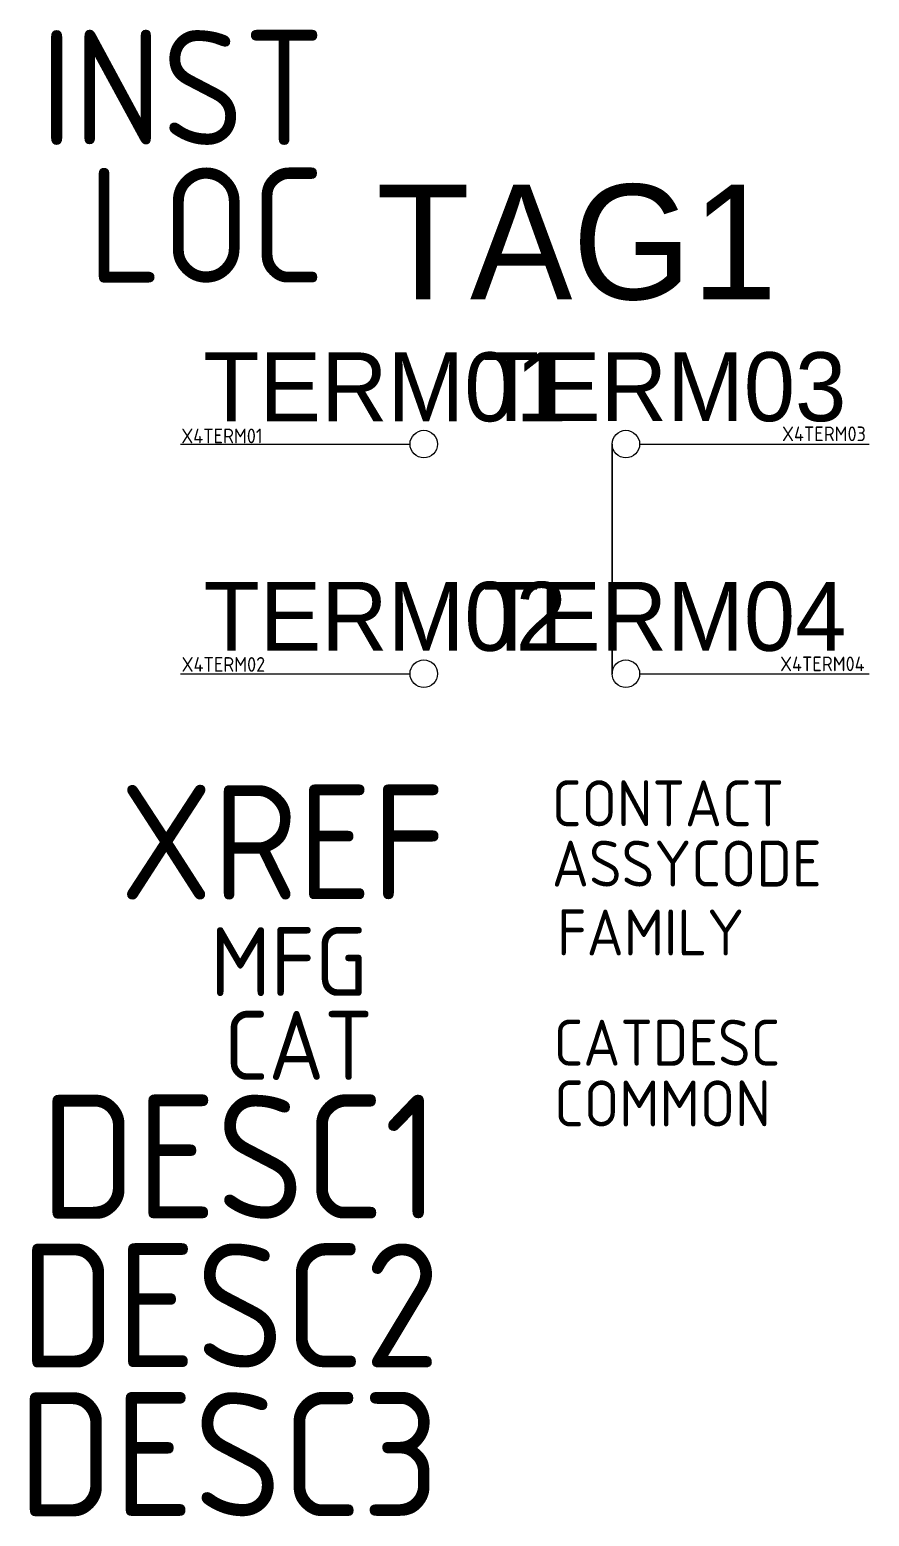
# Model space of a CAD drawing. Extents: x -4.3 to 14, y -16.8 to 15.5.
import ezdxf
from ezdxf.enums import TextEntityAlignment as Align

# ---------------------------------------------------------------- set-up
doc = ezdxf.new("R2010")
doc.units = 0
doc.header["$MEASUREMENT"] = 0
doc.styles.add('WD_IEC', font='isocp2.shx', dxfattribs={"width": 0.9, "height": 4})

msp = doc.modelspace()

# ---------------------------------------------------------------- linework, layer by layer
for p, q in [((-1, 6.5), (4, 6.5)), ((9, 6.5), (14, 6.5)), ((-1, 1.5), (4, 1.5)), ((4, 1.5), (4, 1.5)), ((4, 1.5), (4, 1.5)), ((9, 1.5), (14, 1.5))]:
    msp.add_line(p, q)
at = {"lineweight": 30}
msp.add_line((8.399, 1.5), (8.399, 6.5), dxfattribs=at)
for centre in [(4.3, 6.5), (8.7, 6.5), (4.3, 1.5), (8.7, 1.5)]:
    msp.add_circle(centre, 0.3)

# ---------------------------------------------------------------- texts
at = {"style": 'WD_IEC', "flags": 1}
for tag, height, p in [('INST', 2.5, (2.141, 13.016)), ('LOC', 2.5, (2.141, 10.016)), ('X4TERM03', 0.32, (13.926, 6.564)), ('X4TERM04', 0.32, (13.898, 1.554)), ('XREF', 2.5, (4.78, -3.418)), ('DESC1', 2.7, (4.652, -10.369)), ('DESC2', 2.7, (4.652, -13.609)), ('DESC3', 2.7, (4.652, -16.849))]:
    msp.add_attdef(tag, text='', height=height, dxfattribs=at).set_placement(p, align=Align.RIGHT)
for tag, p, s, height in [('TAG1', (3.263, 9.653), 'S', 2.5), ('TERM01', (-0.502, 6.997), '1', 1.5), ('TERM02', (-0.499, 1.999), '2', 1.5)]:
    msp.add_attdef(tag, p, s, height=height)
for tag, text, p in [('TERM03', '3', (13.5, 7)), ('TERM04', '4', (13.501, 1.999))]:
    msp.add_attdef(tag, text=text, height=1.5).set_placement(p, align=Align.RIGHT)
for tag, p, s, height in [('X4TERM01', (-0.98, 6.518), '', 0.32), ('X4TERM02', (-0.974, 1.542), '', 0.32), ('CONTACT', (7.089, -1.823), 'NO', 1), ('ASSYCODE', (7.089, -3.135), '', 1), ('FAMILY', (7.202, -4.635), 'LS_ACKO', 1), ('MFG', (-0.349, -5.52), '', 1.5), ('CAT', (-0.049, -7.345), '', 1.5), ('CATDESC', (7.127, -7.035), '', 1), ('COMMON', (7.139, -8.359), '02', 1)]:
    msp.add_attdef(tag, p, s, height=height, dxfattribs=at)

doc.saveas('drawing.dxf')
